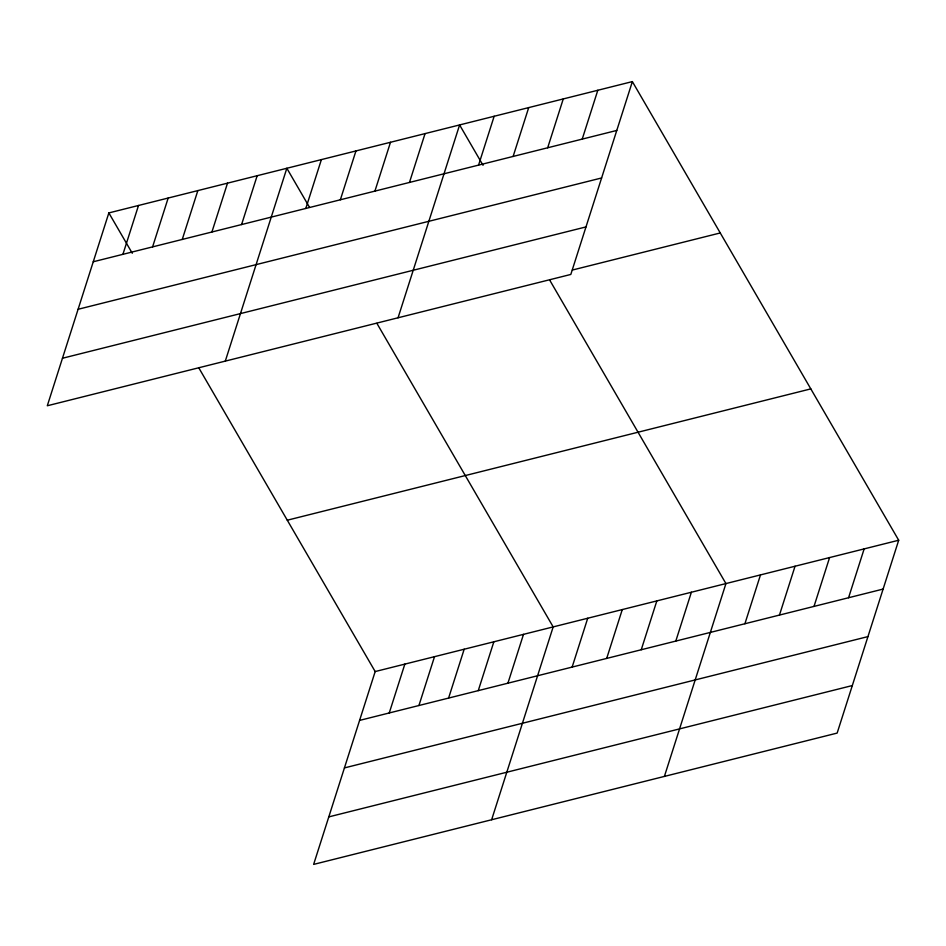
<?xml version="1.0" encoding="UTF-8"?>
<svg xmlns="http://www.w3.org/2000/svg" width="946" height="946" viewBox="0 0 946 946"><rect width="100%" height="100%" fill="white"/><g stroke="black" fill="none" stroke-linecap="round" stroke-linejoin="round"><path stroke-width="1.42" d="M108.849 212.921L47.3 405.763L570.816 274.446L632.366 81.604L108.849 212.921L132.286 253.28M122.921 254.32L138.506 205.483M152.59 246.882L168.175 198.045M182.259 239.444L197.844 190.595M211.916 231.995L227.513 183.157M241.585 224.557L257.17 175.72M225.302 361.112L286.839 168.27L309.543 207.375M305.806 208.451L321.392 159.602M340.359 199.783L355.944 150.934M374.912 191.116L390.497 142.278M409.464 182.448L425.05 133.611M398.053 317.785L459.602 124.943L483.039 165.302M478.57 165.112L494.155 116.275M513.122 156.445L528.708 107.608M198.885 367.982L375.184 671.554L313.634 864.396L837.151 733.079L898.7 540.237L632.366 81.604M547.675 147.777L563.26 98.94M389.255 712.953L404.841 664.116M582.228 139.109L597.813 90.272M418.924 705.515L434.51 656.678M448.593 698.077L464.179 649.228M478.262 690.627L493.847 641.79M507.919 683.189L523.505 634.352M491.636 819.744L553.174 626.902L376.886 323.331M572.141 667.084L587.726 618.235M606.693 658.416L622.279 609.567M641.246 649.748L656.831 600.911M675.799 641.081L691.384 592.243M664.399 776.418L725.937 583.576L549.65 280.004M744.904 623.745L760.489 574.908M779.457 615.077L795.042 566.24M814.009 606.41L829.595 557.572M848.562 597.742L864.147 548.905M93.252 261.77L616.78 130.442M78.092 309.283L601.609 177.966M62.471 358.25L585.988 226.922M572.365 270.048L720.261 232.953M287.288 520.205L810.805 388.889M375.184 671.554L898.7 540.237M359.598 720.403L883.115 589.074M344.427 767.916L867.943 636.599M328.806 816.883L852.322 685.554"/></g></svg>
